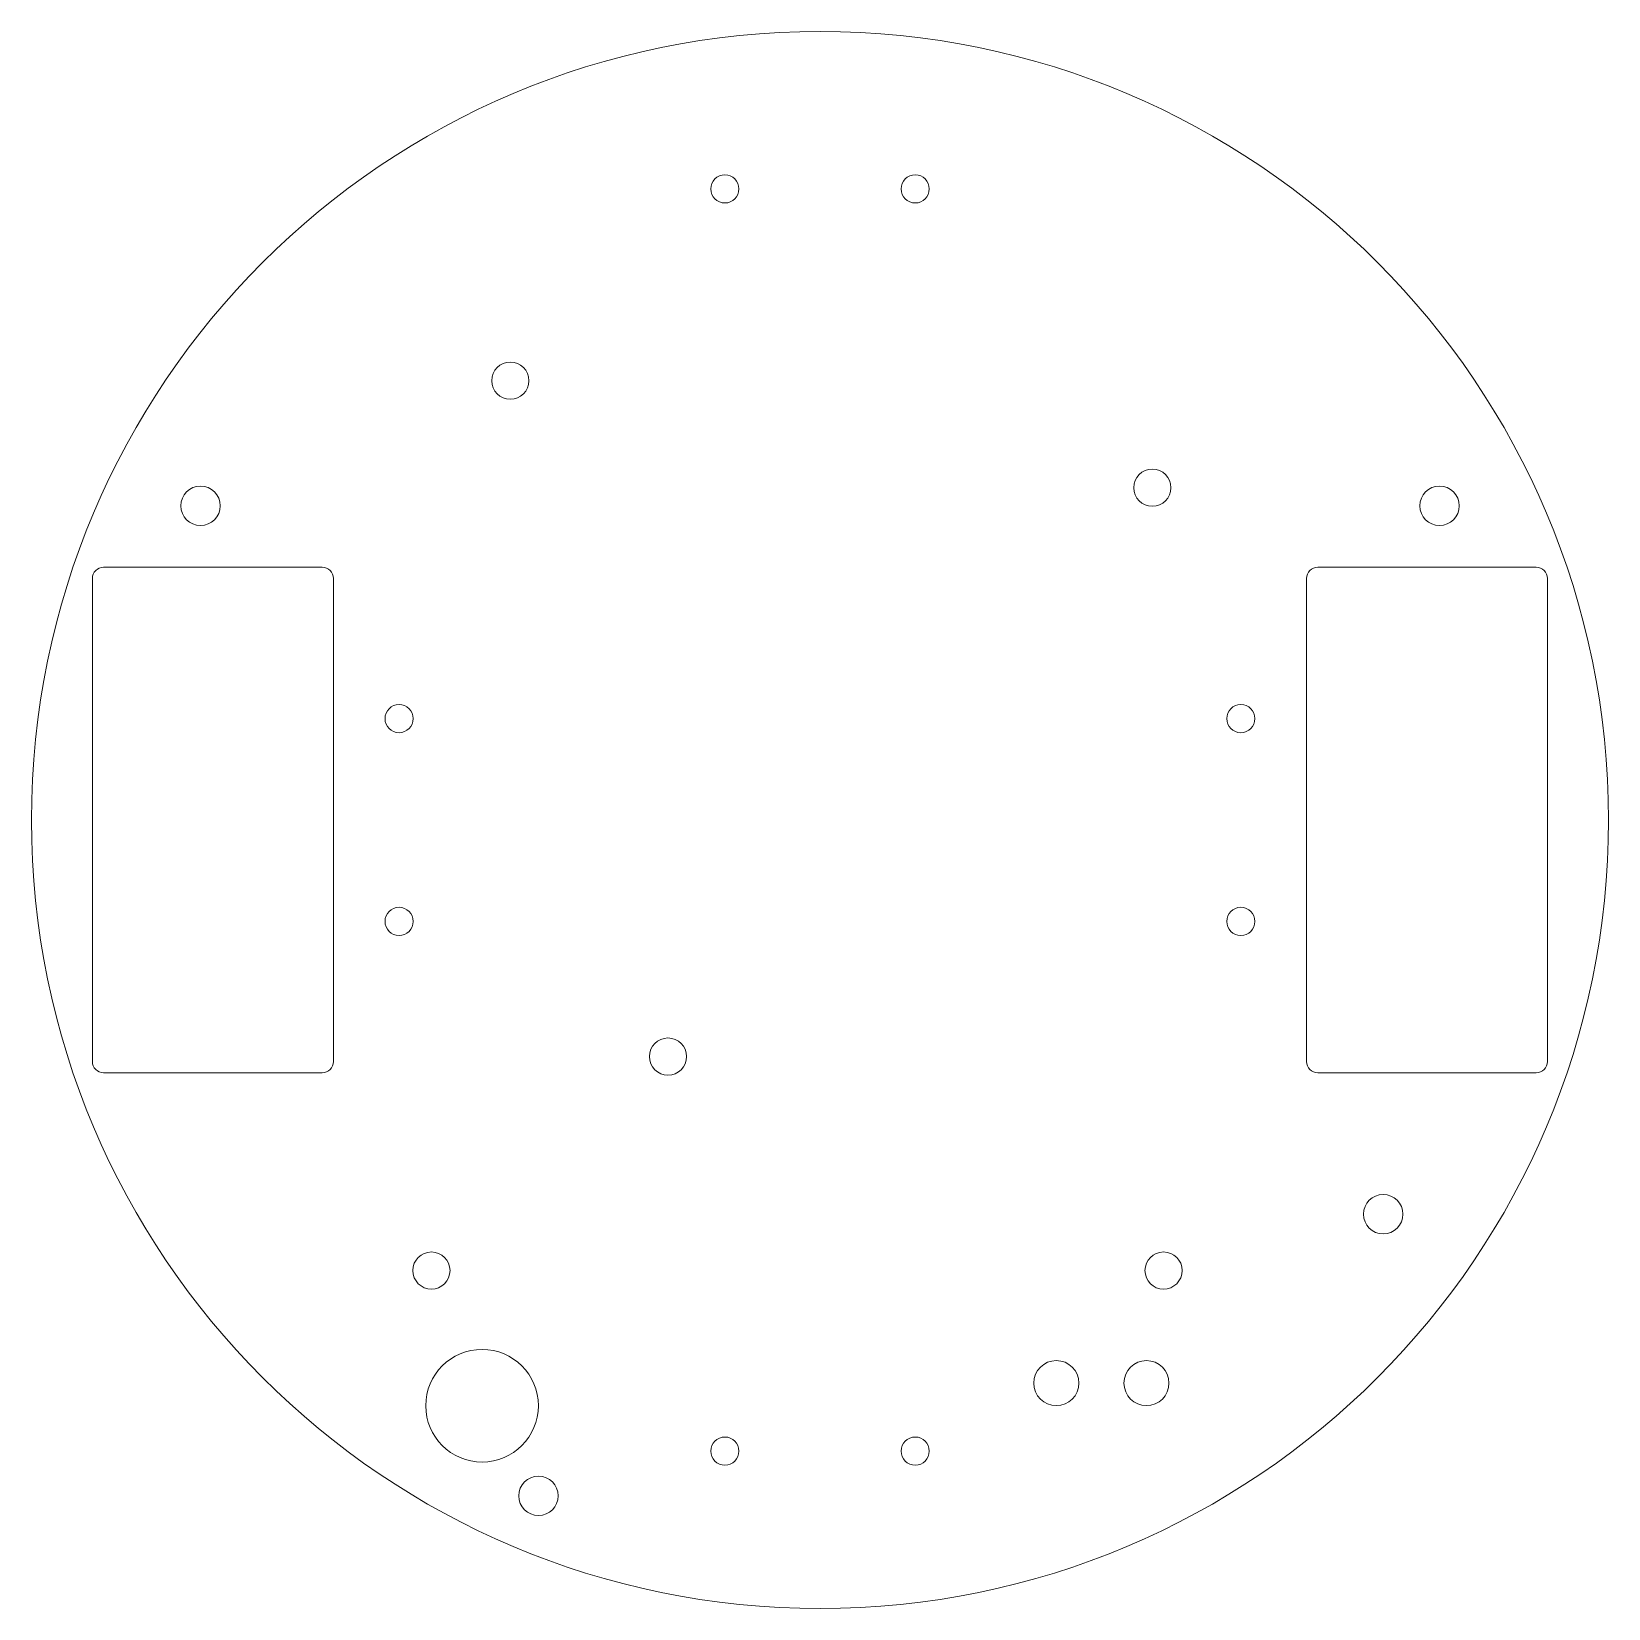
# Model space of a CAD drawing. Header units: millimetres. Extents: x 2.8 to 16.8, y 15.3 to 29.3.
import ezdxf

# ---------------------------------------------------------------- set-up
doc = ezdxf.new("R2010")
doc.units = ezdxf.units.MM

msp = doc.modelspace()

# ---------------------------------------------------------------- linework, layer by layer
at = {"color": 7, "linetype": 'Continuous', "lineweight": 15}
for p, q in [((5.359, 24.562), (3.419, 24.562)), ((16.138, 24.562), (14.199, 24.562)), ((3.319, 24.462), (3.319, 20.173)), ((5.459, 20.173), (5.459, 24.462)), ((14.099, 24.462), (14.099, 20.173)), ((16.238, 20.173), (16.238, 24.462)), ((3.419, 20.073), (5.359, 20.073)), ((14.199, 20.073), (16.138, 20.073))]:
    msp.add_line(p, q, dxfattribs=at)
for centre, radius in [((9.779, 22.318), 7), ((8.934, 27.921), 0.125), ((10.624, 27.921), 0.125), ((7.029, 26.218), 0.165), ((12.729, 25.268), 0.165), ((4.279, 25.108), 0.175), ((15.279, 25.108), 0.175), ((6.042, 23.218), 0.125), ((13.515, 23.218), 0.125), ((6.042, 21.418), 0.125), ((13.515, 21.418), 0.125), ((8.429, 20.218), 0.165), ((14.779, 18.818), 0.175), ((6.329, 18.318), 0.165), ((12.829, 18.318), 0.165), ((6.779, 17.118), 0.5), ((11.877, 17.319), 0.2), ((12.677, 17.319), 0.2), ((8.934, 16.715), 0.125), ((10.624, 16.715), 0.125), ((7.279, 16.318), 0.175)]:
    msp.add_circle(centre, radius, dxfattribs=at)
for centre, start, end in [((3.419, 24.462), 90, 180), ((5.359, 24.462), 0, 90), ((14.199, 24.462), 90, 180), ((16.138, 24.462), 0, 90), ((3.419, 20.173), 180, 270), ((5.359, 20.173), 270, 0), ((14.199, 20.173), 180, 270), ((16.138, 20.173), 270, 0)]:
    msp.add_arc(centre, 0.1, start, end, dxfattribs=at)

doc.saveas('drawing.dxf')
